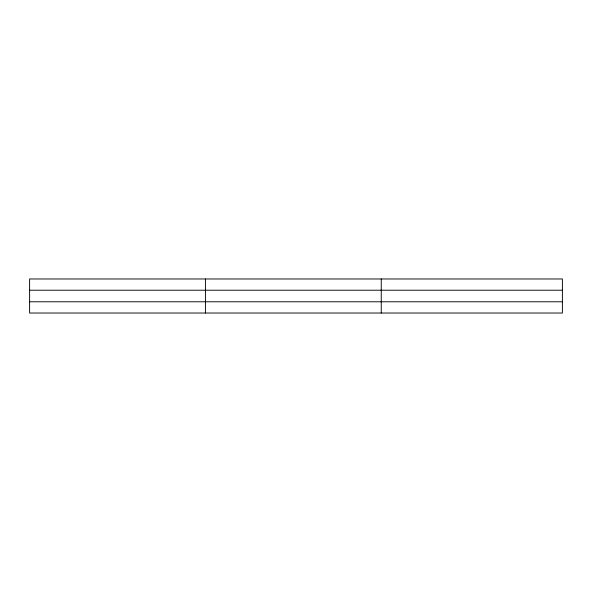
<?xml version="1.0" encoding="UTF-8"?>
<svg xmlns="http://www.w3.org/2000/svg" width="592" height="592" viewBox="0 0 592 592"><rect width="100%" height="100%" fill="white"/><g stroke="black" fill="none" stroke-linecap="round" stroke-linejoin="round"><path stroke-width="0.89" d="M205.424 278.973L205.424 313.027M381.248 278.973L381.248 313.027M562.4 301.787L562.4 313.027L29.6 313.027L29.6 278.973L562.4 278.973L562.4 301.787L29.6 301.787M29.6 290.213L562.4 290.213"/></g></svg>
